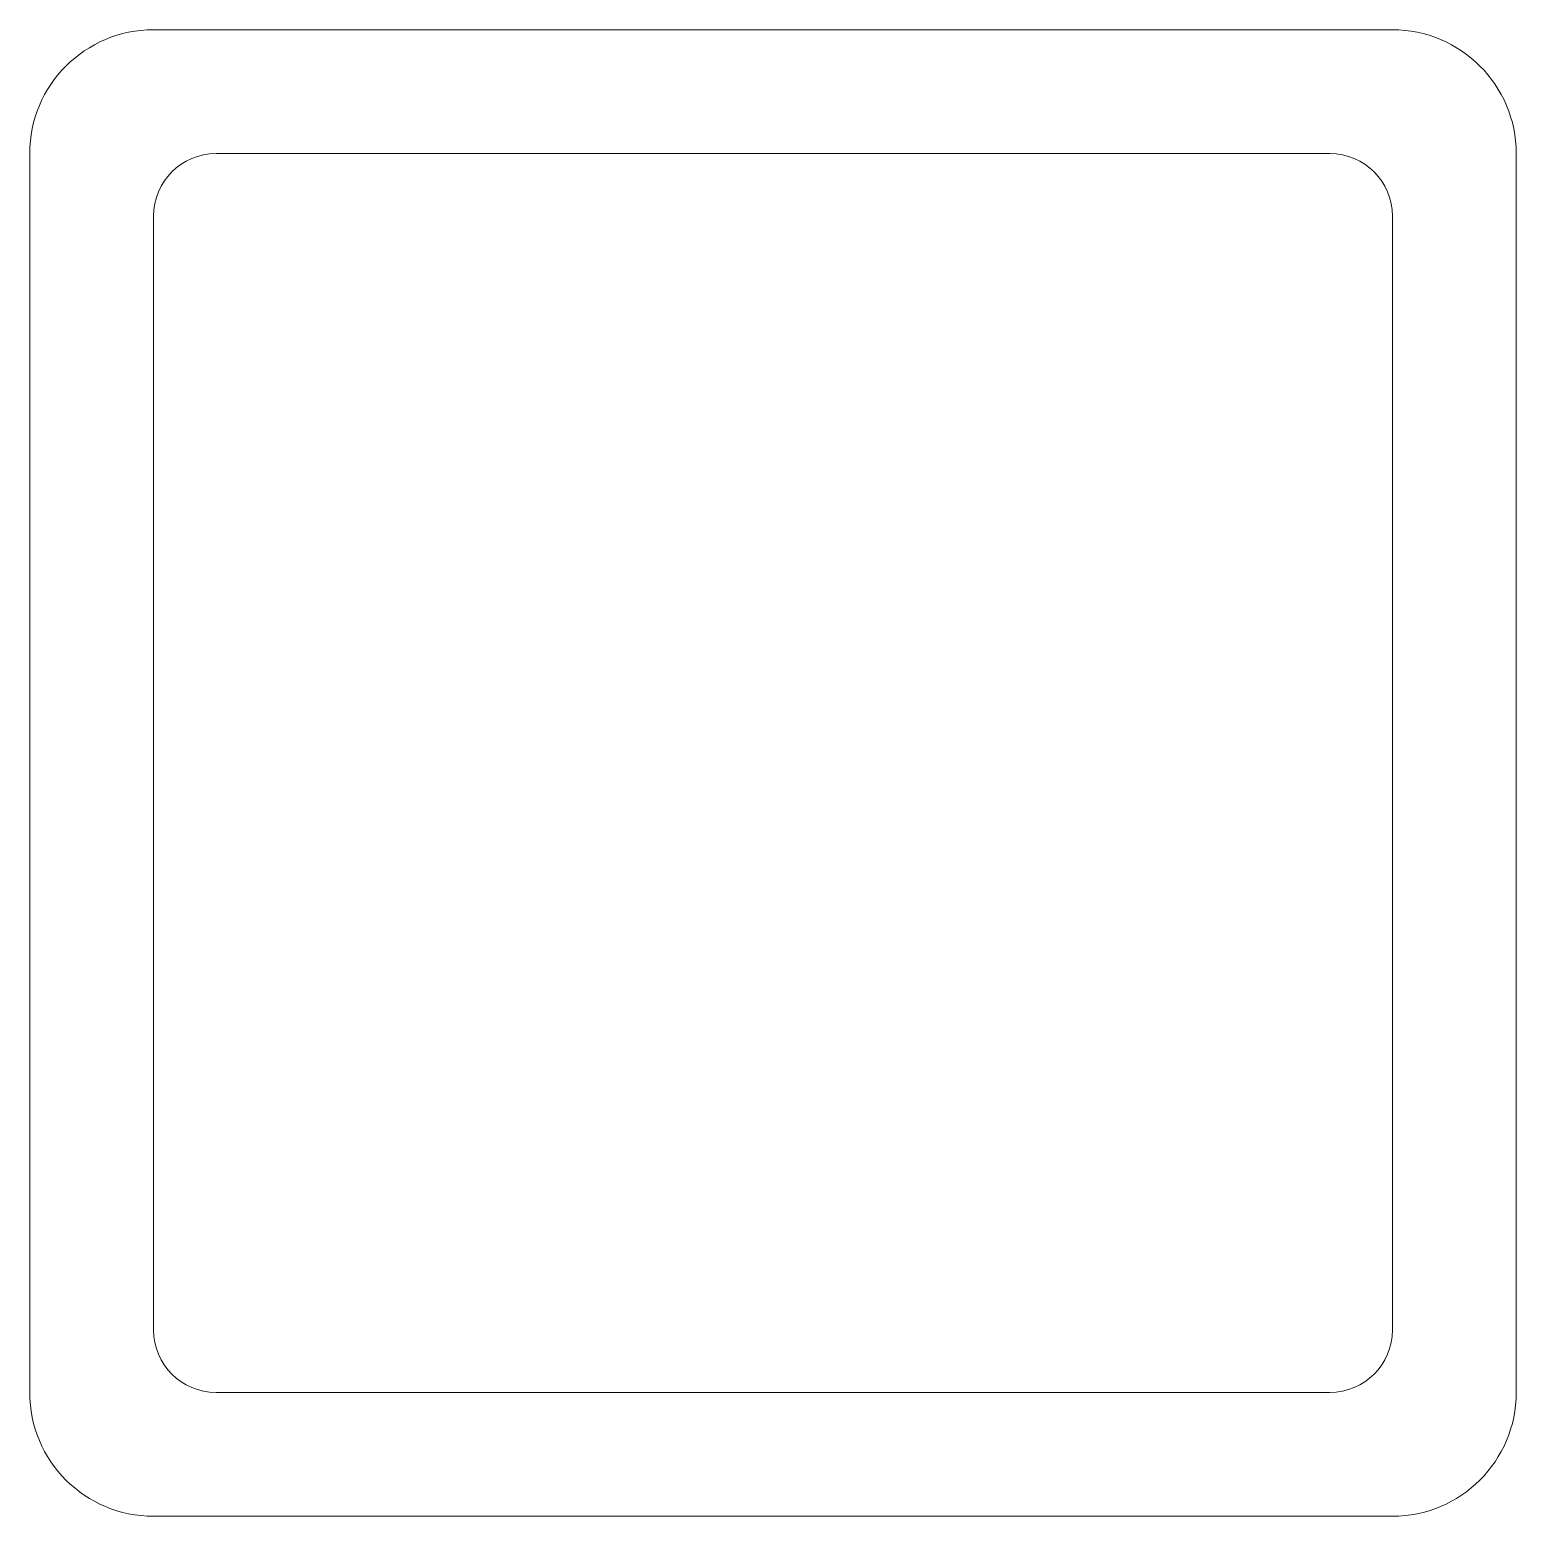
# Model space of a CAD drawing. Header units: inches. Extents: x 4.73 to 6.23, y 3.95 to 5.45.
import ezdxf

# ---------------------------------------------------------------- set-up
doc = ezdxf.new("R2010")
doc.units = ezdxf.units.IN
doc.header["$MEASUREMENT"] = 0

msp = doc.modelspace()

# ---------------------------------------------------------------- linework, layer by layer
at = {"color": 7, "linetype": 'Continuous', "lineweight": 15}
for p, q in [((6.1046, 5.4532), (4.8546, 5.4532)), ((4.7296, 5.3282), (4.7296, 4.0782)), ((6.0416, 5.3282), (4.9176, 5.3282)), ((6.2296, 4.0782), (6.2296, 5.3282)), ((4.8546, 5.2652), (4.8546, 4.1412)), ((6.1046, 4.1412), (6.1046, 5.2652)), ((4.9176, 4.0782), (6.0416, 4.0782)), ((4.8546, 3.9532), (6.1046, 3.9532))]:
    msp.add_line(p, q, dxfattribs=at)
for centre, radius, start, end in [((4.8546, 5.3282), 0.125, 90, 180), ((6.1046, 5.3282), 0.125, 0, 90), ((4.9176, 5.2652), 0.063, 90, 180), ((6.0416, 5.2652), 0.063, 0, 90), ((4.9176, 4.1412), 0.063, 180, 270), ((6.0416, 4.1412), 0.063, 270, 0), ((4.8546, 4.0782), 0.125, 180, 270), ((6.1046, 4.0782), 0.125, 270, 0)]:
    msp.add_arc(centre, radius, start, end, dxfattribs=at)

doc.saveas('drawing.dxf')
